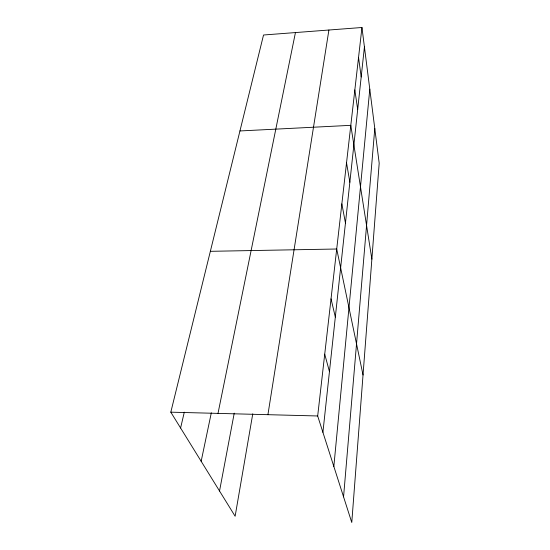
<?xml version="1.0" encoding="UTF-8"?>
<svg xmlns="http://www.w3.org/2000/svg" width="550" height="550" viewBox="0 0 550 550"><rect width="100%" height="100%" fill="white"/><g stroke="black" fill="none" stroke-linecap="round" stroke-linejoin="round"><path stroke-width="0.82" d="M343.564 496.836L374.784 128.487M333.843 466.476L369.786 89.155M322.912 432.307L364.423 46.943M361.955 27.5L379.191 163.185L351.773 522.5L317.68 415.972L361.955 27.5L263.532 35.001L170.809 412.17L235.132 516.244L252.766 413.827M267.919 414.686L328.907 30.016M219.532 491.006L234.238 413.153M217.999 413.394L295.446 32.567M201.163 461.285L211.317 412.809M180.599 428.01L184.298 412.184M239.944 130.955L350.804 125.331L371.869 259.139M210.354 251.316L336.71 249.006L363.027 374.997M170.809 412.17L317.68 415.972M324.727 354.179L329.45 371.607M331.031 298.843L335.321 317.061M341.853 203.878L345.455 223.032M346.534 162.828L349.848 182.222M354.839 89.939L357.686 109.498M358.545 57.441L361.192 76.972"/></g></svg>
